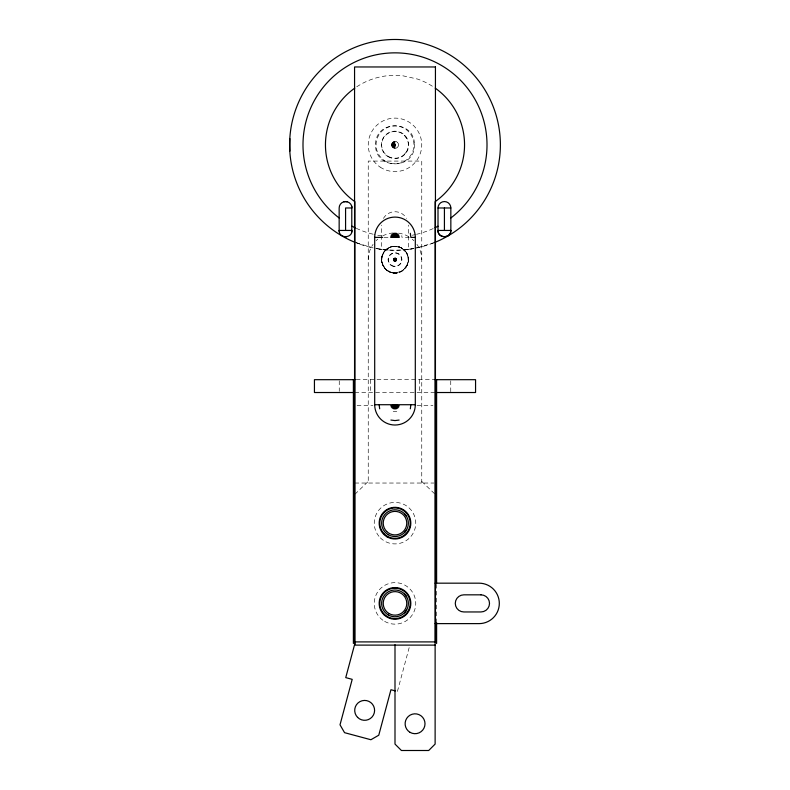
<?xml version="1.0" encoding="UTF-8"?>
<svg xmlns="http://www.w3.org/2000/svg" width="790" height="790" viewBox="0 0 790 790"><rect width="100%" height="100%" fill="white"/><g stroke="black" fill="none" stroke-linecap="round" stroke-linejoin="round"><path stroke-width="0.59" stroke-dasharray="3.95 2.96" d="M394.99 261.381L395 257.915M393.667 272.955C382.913 272.422 377.541 257.678 385.401 250.341M395 148.322L395.158 141.39M381.629 259.545L381.718 258.103M387.179 270.496C398.17 279.443 414.394 264.245 406.425 252.691C412.469 261.579 403.957 274.772 393.361 272.915M394.694 148.313L395.454 141.42M408.292 261.125L407.867 255.99M394.773 261.362L395.385 257.955M381.738 257.905C382.409 252.296 386.972 247.468 392.541 246.5M394.388 148.273L395.76 141.479M384.325 251.585C375.843 261.599 388.285 277.823 400.184 271.977M382.133 255.99L381.708 261.125M408.114 262.29L406.149 267.03M397.41 691.457L409.309 647.079M394.091 148.204L396.057 141.558M382.024 256.424L384.651 251.181L389.124 247.635A13.371 13.371 0 0 1 408.341 260.572L407.62 264.067M393.795 148.115L396.343 141.657M395.602 258.024L394.388 261.273M407.186 265.163L407.709 263.791M394.329 261.243L395.681 258.053L394.25 261.214M393.519 147.997L396.62 141.795M407.107 265.322L402.712 270.575M393.242 147.849L396.886 141.943M406.376 266.674L403.236 270.18L399.829 272.115M392.986 147.681L397.133 142.131M404.46 154.317L406.583 151.542M393.934 261.016L396.076 258.291M384.138 251.842L385.086 250.677M392.749 147.493L397.37 142.328M396.126 258.33L393.864 260.957M393.815 260.917L396.195 258.389M385.184 250.568C390.843 243.962 402.525 245.305 406.583 252.958M354.878 494.264L368.249 481.426M392.521 147.286L397.587 142.546M396.244 258.439L393.756 260.848L396.294 258.498M385.441 250.292L386.616 249.225M392.314 147.058L397.775 142.783M386.3 249.482C390.151 246.125 395.968 245.315 400.589 247.497M392.136 146.812L397.953 143.039M401.715 271.217L402.979 270.377M391.968 146.545L398.101 143.306M396.511 258.804L393.479 260.483M401.606 271.276L394.931 273.024M393.45 260.424L396.55 258.873M391.83 146.278L398.229 143.583M434.609 242.51L417.041 247.833M389.875 247.29L390.991 246.885M391.722 145.992L398.328 143.879M396.639 259.081L393.361 260.206M393.341 260.137L396.669 259.16M390.645 247.003L392.136 246.589M391.633 145.696L398.397 144.175M396.679 259.229L393.311 260.058M376.445 248.544C388.779 250.746 401.597 250.914 413.891 248.376M414.997 248.139L422.769 246.49M392.235 246.559L399.138 246.934M410.563 249.087L413.703 248.554M391.573 145.39L398.446 144.471M396.817 411.491L393.183 411.491M392.65 246.48L394.18 246.302M406.011 249.65L410.543 248.998L406.011 249.66L408.371 249.373L408.371 225.101M393.272 259.841L396.728 259.466M391.544 145.093L398.466 144.777M393.815 246.322L395 246.273M384.068 237.395L390.062 237.395M409.329 237.395L402.011 237.395L401.774 235.578M356.26 379.684L435.122 379.684M354.878 392.521L435.122 392.521M357.05 405.359L372.969 405.359M417.031 405.359L432.95 405.359M421.751 481.426L435.122 494.264M354.878 483.036L433.907 483.036M391.534 144.777L398.456 145.093M393.746 272.965L395.316 273.014M395.82 246.302L401.774 248.109L406.416 252.681L405.477 251.339M388.384 250.025L379.605 249.107L381.629 249.373L381.629 225.101M391.554 144.471L398.427 145.39M396.728 259.841L393.282 259.446M381.629 235.894L381.56 235.884A92.005 92.005 0 0 1 373.986 234.433M391.741 272.619L393.232 272.906M391.603 144.175L398.367 145.696M393.321 259.229L396.679 260.068M392.067 272.698L385.994 269.528M391.672 143.879L398.279 145.992M396.659 260.137L393.341 259.15L396.639 260.216M356.191 242.757L373.295 247.981A105.386 105.386 0 0 1 356.981 243.142M398.753 246.806L402.337 248.465L405.754 251.694M391.771 143.583L398.17 146.278M356.004 242.53L361.267 244.643M391.899 143.306L398.032 146.545M396.55 260.424L393.45 258.863M400.728 247.556L402.041 248.277M393.489 258.804L396.511 260.502M392.047 143.039L397.864 146.812M401.774 248.109L405.349 251.181L407.847 255.921M392.225 142.783L397.686 147.058M386.251 269.765L387.535 270.743A13.371 13.371 0 0 0 408.341 260.572L408.124 257.066M392.413 142.546L397.479 147.286M384.849 268.343L385.866 269.41M392.63 142.328L397.251 147.493M396.185 260.917L393.825 258.37M385.392 268.946L383.901 267.109M393.874 258.33L396.126 260.967M385.036 268.56L381.886 262.29M392.867 142.131L397.015 147.681M396.067 261.016L393.943 258.271M404.46 135.406L406.583 138.171M393.114 141.943L396.758 147.849M393.381 141.795L396.481 147.997M383.288 266.102L382.33 263.939M406.682 253.136L407.314 254.429M394.259 258.083L395.731 261.214M393.657 141.657L396.205 148.115M395.672 261.243L394.338 258.044L395.593 261.273M407.206 254.192L407.976 256.424M393.943 141.558L395.909 148.204M394.24 141.479L395.612 148.273M395.385 261.342L394.625 257.955M381.718 261.194L382.005 262.813M394.546 141.42L395.306 148.313M381.777 261.638L381.629 259.278M394.842 141.39L395 144.856M450.744 380.849L450.744 392.521M436.613 584.284L436.613 622.54M421.751 483.036L421.751 161.081L368.249 161.081L368.249 483.036M419.5 379.684L419.5 392.521M370.5 379.684L370.5 392.521M339.256 380.849L339.256 391.356M383.417 218.415A13.371 13.371 0 0 1 406.583 218.415M433.177 228.577A92.005 92.005 0 0 1 416.547 234.304M415.471 234.561A92.005 92.005 0 0 1 412.242 235.232M372.92 234.176A92.005 92.005 0 0 1 356.32 228.34M433.552 242.935A105.386 105.386 0 0 1 415.036 248.317M413.921 248.524A105.386 105.386 0 0 1 374.401 248.208M387.535 270.743A13.371 13.371 0 0 1 389.124 247.635M368.249 259.643A26.751 26.751 0 0 1 373.087 244.308M376.089 240.733A26.751 26.751 0 0 1 377.808 239.163M382.646 235.924A26.751 26.751 0 0 1 393.845 232.922M398.496 233.129A26.751 26.751 0 0 1 408.371 236.487M412.192 239.163A26.751 26.751 0 0 1 413.911 240.733M416.913 244.308A26.751 26.751 0 0 1 421.751 259.643M356.725 86.801A69.54 69.54 0 0 1 402.624 75.741L417.505 79.059A69.54 69.54 0 0 1 433.276 86.801M414.454 144.353C415.55 170.344 374.45 170.344 375.546 144.353C375.635 119.645 414.365 119.645 414.454 144.353M395 259.643L394.921 261.381L395.158 257.915L395.444 261.322L394.477 257.994L395.948 261.105L393.716 258.488L396.432 260.631L393.529 258.725L396.699 259.989L393.282 259.377L396.718 259.377L393.301 259.989L396.62 259.021L393.558 260.611L396.392 258.616L393.657 260.74L396.007 258.231L394.052 261.105L395.533 257.994L394.536 261.322L395 259.643M380.118 167.085A26.751 26.751 0 0 0 421.692 146.634A26.751 26.751 0 0 0 383.19 120.86A26.751 26.751 0 0 0 380.118 167.085M388.315 156.44A13.371 13.371 0 0 0 408.371 144.856A13.371 13.371 0 0 0 388.315 133.273A13.371 13.371 0 0 0 388.315 156.44M388.157 156.716A13.697 13.697 0 0 0 408.697 144.856A13.697 13.697 0 0 0 388.157 132.997A13.697 13.697 0 0 0 388.157 156.716M384.286 160.489A18.95 18.95 0 0 0 413.891 146.318A18.95 18.95 0 0 0 386.824 127.773A18.95 18.95 0 0 0 384.286 160.489M384.621 621.365A20.757 20.757 0 0 0 415.757 603.392A20.757 20.757 0 0 0 384.621 585.42A20.757 20.757 0 0 0 384.621 621.365M380.326 537.832A20.757 20.757 0 0 0 415.046 528.53A20.757 20.757 0 0 0 389.628 503.102A20.757 20.757 0 0 0 380.326 537.832M390.932 264.956A6.685 6.685 0 0 0 401.626 260.512A6.685 6.685 0 0 0 392.442 253.472A6.685 6.685 0 0 0 390.932 264.956M391.524 265.667A6.952 6.952 0 0 0 401.952 259.643A6.952 6.952 0 0 0 391.524 253.62A6.952 6.952 0 0 0 391.524 265.667"/><path stroke-width="1.19" d="M289.881 138.615L289.881 151.097M351.787 231.983L351.777 206.318M410.326 408.825L410.869 404.717M390.793 236.269L395 237.395L396.126 233.188M393.874 408.924L395 404.717L399.207 405.843M354.878 643.514L345.744 677.613L352.202 679.351L340.016 724.815L344.559 732.676L370.905 739.736L378.766 735.204L390.951 689.729L395.257 690.885M391.228 235.213L395 237.395L397.173 233.623M392.828 408.489L395 404.717L398.772 406.899M404.46 532.608L406.583 529.843M404.46 612.852L406.583 610.077M391.919 234.314L395 237.395L398.081 234.314M391.919 407.798L395 404.717L398.081 407.798M392.828 233.623L395 237.395L398.772 235.213M391.228 406.899L395 404.717L397.173 408.489M393.874 233.188L395 237.395L399.207 236.269M390.793 405.843L395 404.717L396.126 408.924M339.354 231.983L339.157 230.443C338.732 238.748 352.38 238.698 351.994 230.443L339.157 230.443L339.157 207.977A6.419 6.419 0 0 1 345.576 201.559L347.235 201.776M343.907 201.776L345.576 201.559A6.419 6.419 0 0 1 351.994 207.977L345.576 207.977L345.576 230.443M399.108 420.053L395 420.586L390.892 420.053M345.102 236.852L346.425 236.812M438.006 207.977L450.843 207.977L450.843 230.443C451.248 238.748 437.63 238.718 438.006 230.443L438.006 207.977A6.419 6.419 0 0 1 444.424 201.559A6.419 6.419 0 0 1 450.843 207.977M374.697 237.395A20.303 20.303 0 0 1 395 217.092A20.303 20.303 0 0 1 415.303 237.395L415.303 404.717A20.303 20.303 0 0 1 395 425.02A20.303 20.303 0 0 1 374.697 404.717L374.697 237.395L382.646 237.395M390.665 237.395L399.335 237.395M415.303 237.395L410.869 237.395L410.326 233.287M355.026 379.684L314.44 379.684L314.44 392.521L353.871 392.521M434.974 379.684L475.56 379.684L475.56 392.521L436.129 392.521M374.697 404.717L415.303 404.717M435.122 583.178L479.096 583.178A20.224 20.224 0 0 1 499.31 603.392A20.224 20.224 0 0 1 479.096 623.616L435.122 623.616M435.122 645.114L354.878 645.114L354.878 201.657A69.54 69.54 0 0 1 354.779 88.124M351.994 226.197L352.37 226.394A92.005 92.005 0 0 0 355.322 227.875M404.46 513.698L406.583 516.462M404.46 593.942L406.583 596.707M379.131 404.717L379.674 408.825M444.424 207.977L444.424 230.443M436.613 379.684L436.613 583.05M436.613 622.54L436.613 643.514M395 233.04L395 237.395M395 404.717L395 409.072M395 644.739L395 744.081L401.419 750.5L428.703 750.5L435.122 744.081L435.122 201.657A69.54 69.54 0 0 0 435.221 88.124M353.387 379.684L353.387 643.514M339.157 217.981A92.005 92.005 0 0 1 327.119 82.752A92.005 92.005 0 0 1 462.881 82.752A92.005 92.005 0 0 1 450.843 217.981M438.006 226.197A92.005 92.005 0 0 1 435.142 227.648M354.868 242.303A105.386 105.386 0 0 1 311.467 80.61A105.386 105.386 0 0 1 478.878 81.064A105.386 105.386 0 0 1 434.609 242.51M450.843 230.443C451.159 238.689 437.7 238.689 438.006 230.443L450.843 230.443M435.438 66.962L354.562 66.962L354.562 641.905L435.438 641.905L435.438 66.962M480.962 594.831L463.839 594.831A8.562 8.562 0 0 0 455.277 603.392A8.562 8.562 0 0 0 463.839 611.954L480.962 611.954A8.562 8.562 0 0 0 489.514 603.392A8.562 8.562 0 0 0 480.962 594.831M387.08 536.864A15.83 15.83 0 0 0 410.83 523.158A15.83 15.83 0 0 0 387.08 509.441A15.83 15.83 0 0 0 387.08 536.864M383.802 614.59A15.83 15.83 0 0 0 410.296 607.49A15.83 15.83 0 0 0 390.902 588.096A15.83 15.83 0 0 0 383.802 614.59M384.473 534.109A15.188 15.188 0 0 0 409.753 526.792A15.188 15.188 0 0 0 390.774 508.562A15.188 15.188 0 0 0 384.473 534.109M387.406 616.546A15.188 15.188 0 0 0 410.188 603.392A15.188 15.188 0 0 0 387.406 590.239A15.188 15.188 0 0 0 387.406 616.546M388.315 534.731A13.371 13.371 0 0 0 408.371 523.158A13.371 13.371 0 0 0 388.315 511.574A13.371 13.371 0 0 0 388.315 534.731M388.315 614.976A13.371 13.371 0 0 0 408.371 603.392A13.371 13.371 0 0 0 388.315 591.809A13.371 13.371 0 0 0 388.315 614.976M410.089 732.37A9.954 9.954 0 0 0 425.01 723.749A9.954 9.954 0 0 0 410.089 715.138A9.954 9.954 0 0 0 410.089 732.37M357.623 717.409A9.954 9.954 0 0 0 374.262 712.945A9.954 9.954 0 0 0 362.077 700.76A9.954 9.954 0 0 0 357.623 717.409M386.675 531.473A11.771 11.771 0 0 0 406.366 526.199A11.771 11.771 0 0 0 391.959 511.782A11.771 11.771 0 0 0 386.675 531.473M389.115 613.583A11.771 11.771 0 0 0 406.771 603.392A11.771 11.771 0 0 0 389.115 593.201A11.771 11.771 0 0 0 389.115 613.583"/></g></svg>
